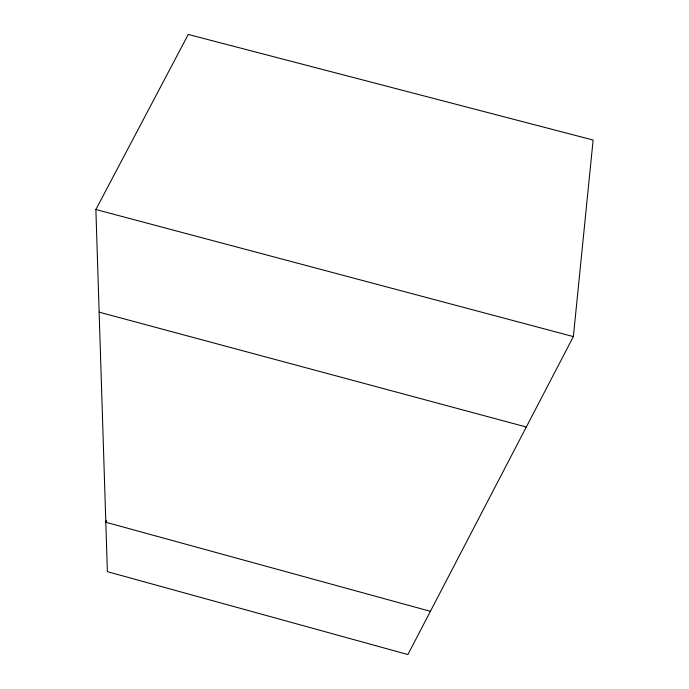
<?xml version="1.0" encoding="UTF-8"?>
<svg xmlns="http://www.w3.org/2000/svg" width="689" height="689" viewBox="0 0 689 689"><rect width="100%" height="100%" fill="white"/><g stroke="black" fill="none" stroke-linecap="round" stroke-linejoin="round"><path stroke-width="1.03" d="M573.369 336.602L593.126 140.031L188.261 34.45L95.874 209.516L107.389 571.663L407.905 654.55L573.369 336.602L95.874 209.516M106.623 520.255L105.813 522.245L430.392 611.332M99.13 312.151L526.318 427.016"/></g></svg>
